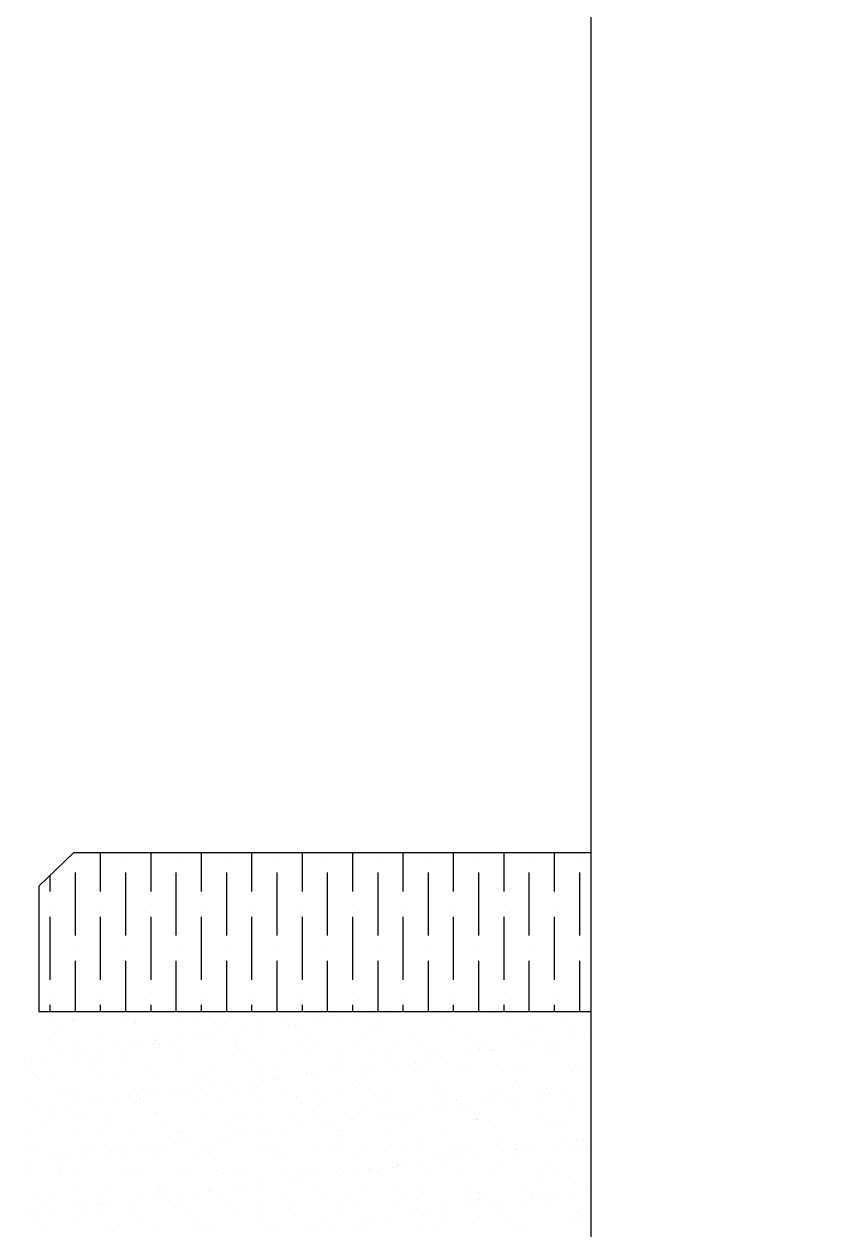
# Model space of a CAD drawing. Header units: centimetres. Extents: x -5119 to 2082, y -6603 to -947.
# Drawn here: x 139.5 to 221.3, y -3448.3 to -3327 of the extents above; entities that cross this region are included whole.
import ezdxf

# ---------------------------------------------------------------- set-up
doc = ezdxf.new("R2010")
doc.units = ezdxf.units.CM
doc.header["$LTSCALE"] = 100
doc.header["$MEASUREMENT"] = 0
for name, color, linetype in [('A807-Details-Railing and Cat ladder$0$A-FIN', 3, 'Continuous'), ('A807-Details-Railing and Cat ladder$0$A-HATCH-14', 14, 'Continuous'), ('A807-Details-Railing and Cat ladder$0$railiing', 7, 'Continuous')]:
    doc.layers.add(name, color=color, linetype=linetype)

msp = doc.modelspace()

# ---------------------------------------------------------------- linework, layer by layer
at = {"layer": 'A807-Details-Railing and Cat ladder$0$A-FIN', "color": 3}
msp.add_lwpolyline([(196.591, -3410.355), (144.513, -3410.355), (141.018, -3413.715), (141.018, -3426.336), (196.591, -3426.336)], dxfattribs=at)
at = {"layer": 'A807-Details-Railing and Cat ladder$0$A-HATCH-14', "linetype": 'Continuous'}
for p, q in [((144.71, -3411.078), (144.71, -3411.078)), ((147.247, -3414.249), (147.247, -3410.355)), ((149.784, -3411.078), (149.784, -3411.078)), ((152.321, -3414.249), (152.321, -3410.355)), ((154.858, -3411.078), (154.858, -3411.078)), ((157.395, -3414.249), (157.395, -3410.355)), ((159.932, -3411.078), (159.932, -3411.078)), ((162.469, -3414.249), (162.469, -3410.355)), ((165.006, -3411.078), (165.006, -3411.078)), ((167.543, -3414.249), (167.543, -3410.355)), ((170.08, -3411.078), (170.08, -3411.078)), ((172.617, -3414.249), (172.617, -3410.355)), ((175.154, -3411.078), (175.154, -3411.078)), ((177.691, -3414.249), (177.691, -3410.355)), ((180.228, -3411.078), (180.228, -3411.078)), ((182.765, -3414.249), (182.765, -3410.355)), ((185.302, -3411.078), (185.302, -3411.078)), ((187.839, -3414.249), (187.839, -3410.355)), ((190.376, -3411.078), (190.376, -3411.078)), ((192.913, -3414.249), (192.913, -3410.355)), ((195.45, -3411.078), (195.45, -3411.078)), ((144.71, -3418.689), (144.71, -3412.346)), ((149.784, -3418.689), (149.784, -3412.346)), ((154.858, -3418.689), (154.858, -3412.346)), ((159.932, -3418.689), (159.932, -3412.346)), ((165.006, -3418.689), (165.006, -3412.346)), ((170.08, -3418.689), (170.08, -3412.346)), ((175.154, -3418.689), (175.154, -3412.346)), ((180.228, -3418.689), (180.228, -3412.346)), ((185.302, -3418.689), (185.302, -3412.346)), ((190.376, -3418.689), (190.376, -3412.346)), ((195.45, -3418.689), (195.45, -3412.346)), ((142.173, -3414.249), (142.173, -3412.605)), ((142.173, -3415.517), (142.173, -3415.517)), ((147.247, -3415.517), (147.247, -3415.517)), ((152.321, -3415.517), (152.321, -3415.517)), ((157.395, -3415.517), (157.395, -3415.517)), ((162.469, -3415.517), (162.469, -3415.517)), ((167.543, -3415.517), (167.543, -3415.517)), ((172.617, -3415.517), (172.617, -3415.517)), ((177.691, -3415.517), (177.691, -3415.517)), ((182.765, -3415.517), (182.765, -3415.517)), ((187.839, -3415.517), (187.839, -3415.517)), ((192.913, -3415.517), (192.913, -3415.517)), ((142.173, -3423.128), (142.173, -3416.786)), ((147.247, -3423.128), (147.247, -3416.786)), ((152.321, -3423.128), (152.321, -3416.786)), ((157.395, -3423.128), (157.395, -3416.786)), ((162.469, -3423.128), (162.469, -3416.786)), ((167.543, -3423.128), (167.543, -3416.786)), ((172.617, -3423.128), (172.617, -3416.786)), ((177.691, -3423.128), (177.691, -3416.786)), ((182.765, -3423.128), (182.765, -3416.786)), ((187.839, -3423.128), (187.839, -3416.786)), ((192.913, -3423.128), (192.913, -3416.786)), ((144.71, -3419.957), (144.71, -3419.957)), ((149.784, -3419.957), (149.784, -3419.957)), ((154.858, -3419.957), (154.858, -3419.957)), ((159.932, -3419.957), (159.932, -3419.957)), ((165.006, -3419.957), (165.006, -3419.957)), ((170.08, -3419.957), (170.08, -3419.957)), ((175.154, -3419.957), (175.154, -3419.957)), ((180.228, -3419.957), (180.228, -3419.957)), ((185.302, -3419.957), (185.302, -3419.957)), ((190.376, -3419.957), (190.376, -3419.957)), ((195.45, -3419.957), (195.45, -3419.957)), ((144.71, -3426.336), (144.71, -3421.226)), ((149.784, -3426.336), (149.784, -3421.226)), ((154.858, -3426.336), (154.858, -3421.226)), ((159.932, -3426.336), (159.932, -3421.226)), ((165.006, -3426.336), (165.006, -3421.226)), ((170.08, -3426.336), (170.08, -3421.226)), ((175.154, -3426.336), (175.154, -3421.226)), ((180.228, -3426.336), (180.228, -3421.226)), ((185.302, -3426.336), (185.302, -3421.226)), ((190.376, -3426.336), (190.376, -3421.226)), ((195.45, -3426.336), (195.45, -3421.226)), ((142.173, -3424.397), (142.173, -3424.397)), ((147.247, -3424.397), (147.247, -3424.397)), ((152.321, -3424.397), (152.321, -3424.397)), ((157.395, -3424.397), (157.395, -3424.397)), ((162.469, -3424.397), (162.469, -3424.397)), ((167.543, -3424.397), (167.543, -3424.397)), ((172.617, -3424.397), (172.617, -3424.397)), ((177.691, -3424.397), (177.691, -3424.397)), ((182.765, -3424.397), (182.765, -3424.397)), ((187.839, -3424.397), (187.839, -3424.397)), ((192.913, -3424.397), (192.913, -3424.397)), ((142.173, -3426.336), (142.173, -3425.665)), ((147.247, -3426.336), (147.247, -3425.665)), ((152.321, -3426.336), (152.321, -3425.665)), ((157.395, -3426.336), (157.395, -3425.665)), ((162.469, -3426.336), (162.469, -3425.665)), ((167.543, -3426.336), (167.543, -3425.665)), ((172.617, -3426.336), (172.617, -3425.665)), ((177.691, -3426.336), (177.691, -3425.665)), ((182.765, -3426.336), (182.765, -3425.665)), ((187.839, -3426.336), (187.839, -3425.665)), ((192.913, -3426.336), (192.913, -3425.665))]:
    msp.add_line(p, q, dxfattribs=at)
at = {"layer": 'A807-Details-Railing and Cat ladder$0$A-HATCH-14', "color": 8, "linetype": 'Continuous'}
for p, q in [((155.155, -3426.938), (155.155, -3426.938)), ((160.384, -3426.871), (160.384, -3426.871)), ((165.494, -3426.896), (165.494, -3426.896)), ((170.889, -3426.701), (170.889, -3426.701)), ((171.54, -3427.013), (171.54, -3427.013)), ((172.579, -3426.876), (172.579, -3426.876)), ((174.203, -3426.662), (174.203, -3426.662)), ((176.118, -3426.635), (176.118, -3426.635)), ((181.228, -3426.659), (181.228, -3426.659)), ((181.249, -3426.349), (181.249, -3426.349)), ((186.623, -3426.465), (186.623, -3426.465)), ((191.852, -3426.398), (191.852, -3426.398)), ((142.666, -3427.275), (142.666, -3427.275)), ((143.034, -3427.612), (143.034, -3427.612)), ((144.464, -3427.266), (144.464, -3427.266)), ((144.649, -3427.108), (144.649, -3427.108)), ((149.759, -3427.132), (149.759, -3427.132)), ((150.685, -3427.255), (150.685, -3427.255)), ((150.777, -3427.451), (150.777, -3427.451)), ((156.905, -3427.244), (156.905, -3427.244)), ((158.771, -3427.52), (158.771, -3427.52)), ((159.139, -3427.857), (159.139, -3427.857)), ((163.126, -3427.233), (163.126, -3427.233)), ((163.449, -3428.078), (163.449, -3428.078)), ((166.162, -3427.72), (166.162, -3427.72)), ((166.882, -3427.697), (166.882, -3427.697)), ((167.202, -3427.584), (167.202, -3427.584)), ((168.826, -3427.37), (168.826, -3427.37)), ((169.347, -3427.221), (169.347, -3427.221)), ((174.875, -3427.765), (174.875, -3427.765)), ((175.244, -3428.103), (175.244, -3428.103)), ((175.568, -3427.21), (175.568, -3427.21)), ((181.789, -3427.199), (181.789, -3427.199)), ((182.987, -3427.942), (182.987, -3427.942)), ((188.01, -3427.187), (188.01, -3427.187)), ((190.98, -3428.011), (190.98, -3428.011)), ((194.231, -3427.176), (194.231, -3427.176)), ((141.955, -3429.175), (141.955, -3429.175)), ((144.772, -3429.205), (144.772, -3429.205)), ((147.35, -3428.981), (147.35, -3428.981)), ((152.579, -3428.914), (152.579, -3428.914)), ((152.766, -3429.273), (152.766, -3429.273)), ((155.408, -3429.136), (155.408, -3429.136)), ((156.448, -3428.999), (156.448, -3428.999)), ((157.689, -3428.939), (157.689, -3428.939)), ((158.072, -3428.786), (158.072, -3428.786)), ((160.785, -3428.428), (160.785, -3428.428)), ((160.877, -3429.45), (160.877, -3429.45)), ((161.825, -3428.291), (161.825, -3428.291)), ((163.085, -3428.744), (163.085, -3428.744)), ((168.314, -3428.677), (168.314, -3428.677)), ((173.424, -3428.702), (173.424, -3428.702)), ((178.819, -3428.508), (178.819, -3428.508)), ((184.048, -3428.441), (184.048, -3428.441)), ((189.158, -3428.465), (189.158, -3428.465)), ((191.348, -3428.348), (191.348, -3428.348)), ((194.554, -3428.271), (194.554, -3428.271)), ((194.89, -3429.111), (194.89, -3429.111)), ((195.93, -3428.974), (195.93, -3428.974)), ((142.202, -3429.8), (142.202, -3429.8)), ((143.044, -3430.337), (143.044, -3430.337)), ((144.654, -3430.552), (144.654, -3430.552)), ((145.694, -3430.415), (145.694, -3430.415)), ((147.318, -3430.201), (147.318, -3430.201)), ((148.423, -3429.789), (148.423, -3429.789)), ((149.265, -3430.325), (149.265, -3430.325)), ((150.031, -3429.844), (150.031, -3429.844)), ((151.071, -3429.707), (151.071, -3429.707)), ((152.695, -3429.493), (152.695, -3429.493)), ((153.134, -3429.611), (153.134, -3429.611)), ((154.644, -3429.777), (154.644, -3429.777)), ((155.486, -3430.314), (155.486, -3430.314)), ((160.865, -3429.766), (160.865, -3429.766)), ((161.707, -3430.303), (161.707, -3430.303)), ((167.086, -3429.755), (167.086, -3429.755)), ((167.928, -3430.291), (167.928, -3430.291)), ((168.87, -3429.519), (168.87, -3429.519)), ((169.239, -3429.856), (169.239, -3429.856)), ((171.015, -3430.55), (171.015, -3430.55)), ((173.306, -3429.744), (173.306, -3429.744)), ((174.149, -3430.28), (174.149, -3430.28)), ((176.244, -3430.484), (176.244, -3430.484)), ((176.982, -3429.695), (176.982, -3429.695)), ((179.527, -3429.732), (179.527, -3429.732)), ((180.37, -3430.269), (180.37, -3430.269)), ((181.354, -3430.508), (181.354, -3430.508)), ((184.136, -3430.526), (184.136, -3430.526)), ((184.975, -3429.764), (184.975, -3429.764)), ((185.175, -3430.389), (185.175, -3430.389)), ((185.343, -3430.101), (185.343, -3430.101)), ((185.748, -3429.721), (185.748, -3429.721)), ((186.591, -3430.258), (186.591, -3430.258)), ((186.749, -3430.314), (186.749, -3430.314)), ((186.799, -3430.176), (186.799, -3430.176)), ((189.513, -3429.818), (189.513, -3429.818)), ((190.553, -3429.682), (190.553, -3429.682)), ((191.969, -3429.71), (191.969, -3429.71)), ((191.978, -3430.247), (191.978, -3430.247)), ((192.177, -3429.468), (192.177, -3429.468)), ((192.811, -3430.246), (192.811, -3430.246)), ((193.086, -3429.94), (193.086, -3429.94)), ((139.546, -3431.024), (139.546, -3431.024)), ((140.316, -3431.123), (140.316, -3431.123)), ((141.94, -3430.909), (141.94, -3430.909)), ((144.775, -3430.957), (144.775, -3430.957)), ((146.761, -3431.027), (146.761, -3431.027)), ((147.129, -3431.364), (147.129, -3431.364)), ((149.885, -3430.981), (149.885, -3430.981)), ((154.872, -3431.203), (154.872, -3431.203)), ((155.28, -3430.787), (155.28, -3430.787)), ((160.509, -3430.72), (160.509, -3430.72)), ((162.865, -3431.272), (162.865, -3431.272)), ((163.233, -3431.609), (163.233, -3431.609)), ((165.619, -3430.745), (165.619, -3430.745)), ((170.976, -3431.448), (170.976, -3431.448)), ((174.421, -3431.805), (174.421, -3431.805)), ((176.045, -3431.592), (176.045, -3431.592)), ((178.758, -3431.234), (178.758, -3431.234)), ((178.97, -3431.517), (178.97, -3431.517)), ((179.338, -3431.855), (179.338, -3431.855)), ((179.798, -3431.097), (179.798, -3431.097)), ((181.422, -3430.884), (181.422, -3430.884)), ((187.081, -3431.694), (187.081, -3431.694)), ((195.074, -3431.762), (195.074, -3431.762)), ((139.856, -3432.28), (139.856, -3432.28)), ((140.756, -3432.78), (140.756, -3432.78)), ((142.081, -3433.024), (142.081, -3433.024)), ((146.077, -3432.269), (146.077, -3432.269)), ((147.476, -3432.83), (147.476, -3432.83)), ((148.867, -3432.956), (148.867, -3432.956)), ((152.298, -3432.257), (152.298, -3432.257)), ((152.705, -3432.763), (152.705, -3432.763)), ((156.86, -3433.025), (156.86, -3433.025)), ((157.815, -3432.788), (157.815, -3432.788)), ((158.519, -3432.246), (158.519, -3432.246)), ((163.211, -3432.593), (163.211, -3432.593)), ((164.74, -3432.235), (164.74, -3432.235)), ((165.291, -3433.007), (165.291, -3433.007)), ((168.004, -3432.65), (168.004, -3432.65)), ((168.44, -3432.527), (168.44, -3432.527)), ((169.044, -3432.513), (169.044, -3432.513)), ((170.668, -3432.299), (170.668, -3432.299)), ((170.96, -3432.223), (170.96, -3432.223)), ((173.381, -3431.942), (173.381, -3431.942)), ((173.55, -3432.551), (173.55, -3432.551)), ((177.181, -3432.212), (177.181, -3432.212)), ((178.945, -3432.357), (178.945, -3432.357)), ((183.402, -3432.201), (183.402, -3432.201)), ((184.174, -3432.29), (184.174, -3432.29)), ((189.284, -3432.314), (189.284, -3432.314)), ((189.623, -3432.19), (189.623, -3432.19)), ((194.679, -3432.12), (194.679, -3432.12)), ((195.443, -3432.1), (195.443, -3432.1)), ((195.844, -3432.178), (195.844, -3432.178)), ((141.124, -3433.117), (141.124, -3433.117)), ((157.228, -3433.362), (157.228, -3433.362)), ((157.25, -3434.066), (157.25, -3434.066)), ((158.29, -3433.929), (158.29, -3433.929)), ((159.914, -3433.715), (159.914, -3433.715)), ((162.627, -3433.358), (162.627, -3433.358)), ((163.667, -3433.221), (163.667, -3433.221)), ((164.971, -3433.202), (164.971, -3433.202)), ((172.965, -3433.27), (172.965, -3433.27)), ((173.333, -3433.608), (173.333, -3433.608)), ((181.076, -3433.447), (181.076, -3433.447)), ((186.875, -3434.163), (186.875, -3434.163)), ((189.069, -3433.516), (189.069, -3433.516)), ((189.438, -3433.853), (189.438, -3433.853)), ((192.104, -3434.096), (192.104, -3434.096)), ((139.672, -3434.873), (139.672, -3434.873)), ((142.862, -3434.71), (142.862, -3434.71)), ((143.815, -3434.802), (143.815, -3434.802)), ((144.658, -3435.339), (144.658, -3435.339)), ((144.901, -3434.806), (144.901, -3434.806)), ((146.496, -3435.482), (146.496, -3435.482)), ((147.535, -3435.345), (147.535, -3435.345)), ((149.159, -3435.131), (149.159, -3435.131)), ((150.011, -3434.83), (150.011, -3434.83)), ((150.036, -3434.791), (150.036, -3434.791)), ((150.855, -3434.778), (150.855, -3434.778)), ((150.879, -3435.328), (150.879, -3435.328)), ((151.223, -3435.116), (151.223, -3435.116)), ((151.873, -3434.774), (151.873, -3434.774)), ((152.913, -3434.637), (152.913, -3434.637)), ((154.537, -3434.423), (154.537, -3434.423)), ((155.406, -3434.636), (155.406, -3434.636)), ((156.257, -3434.78), (156.257, -3434.78)), ((157.099, -3435.316), (157.099, -3435.316)), ((158.966, -3434.955), (158.966, -3434.955)), ((160.635, -3434.569), (160.635, -3434.569)), ((162.478, -3434.768), (162.478, -3434.768)), ((163.32, -3435.305), (163.32, -3435.305)), ((165.745, -3434.594), (165.745, -3434.594)), ((166.96, -3435.024), (166.96, -3435.024)), ((167.328, -3435.361), (167.328, -3435.361)), ((168.699, -3434.757), (168.699, -3434.757)), ((169.541, -3435.294), (169.541, -3435.294)), ((171.141, -3434.399), (171.141, -3434.399)), ((174.92, -3434.746), (174.92, -3434.746)), ((175.071, -3435.2), (175.071, -3435.2)), ((175.762, -3435.282), (175.762, -3435.282)), ((176.37, -3434.333), (176.37, -3434.333)), ((181.141, -3434.734), (181.141, -3434.734)), ((181.48, -3434.357), (181.48, -3434.357)), ((181.983, -3435.271), (181.983, -3435.271)), ((183.064, -3435.269), (183.064, -3435.269)), ((185.977, -3435.456), (185.977, -3435.456)), ((187.017, -3435.319), (187.017, -3435.319)), ((187.361, -3434.723), (187.361, -3434.723)), ((188.204, -3435.26), (188.204, -3435.26)), ((188.641, -3435.105), (188.641, -3435.105)), ((191.175, -3435.446), (191.175, -3435.446)), ((191.355, -3434.748), (191.355, -3434.748)), ((192.394, -3434.611), (192.394, -3434.611)), ((193.582, -3434.712), (193.582, -3434.712)), ((194.018, -3434.397), (194.018, -3434.397)), ((194.425, -3435.249), (194.425, -3435.249)), ((141.118, -3436.19), (141.118, -3436.19)), ((142.158, -3436.053), (142.158, -3436.053)), ((143.782, -3435.839), (143.782, -3435.839)), ((144.85, -3436.532), (144.85, -3436.532)), ((147.602, -3436.679), (147.602, -3436.679)), ((152.831, -3436.612), (152.831, -3436.612)), ((152.961, -3436.708), (152.961, -3436.708)), ((157.941, -3436.637), (157.941, -3436.637)), ((163.336, -3436.442), (163.336, -3436.442)), ((168.565, -3436.376), (168.565, -3436.376)), ((173.675, -3436.4), (173.675, -3436.4)), ((176.263, -3436.735), (176.263, -3436.735)), ((177.887, -3436.521), (177.887, -3436.521)), ((179.071, -3436.206), (179.071, -3436.206)), ((180.6, -3436.164), (180.6, -3436.164)), ((181.64, -3436.027), (181.64, -3436.027)), ((183.264, -3435.813), (183.264, -3435.813)), ((183.432, -3435.606), (183.432, -3435.606)), ((184.3, -3436.139), (184.3, -3436.139)), ((189.41, -3436.164), (189.41, -3436.164)), ((194.805, -3435.969), (194.805, -3435.969)), ((141.469, -3437.282), (141.469, -3437.282)), ((142.207, -3436.873), (142.207, -3436.873)), ((145.218, -3436.869), (145.218, -3436.869)), ((147.69, -3437.271), (147.69, -3437.271)), ((153.911, -3437.26), (153.911, -3437.26)), ((160.132, -3437.248), (160.132, -3437.248)), ((160.954, -3436.777), (160.954, -3436.777)), ((161.323, -3437.114), (161.323, -3437.114)), ((166.353, -3437.237), (166.353, -3437.237)), ((167.133, -3437.937), (167.133, -3437.937)), ((169.066, -3436.954), (169.066, -3436.954)), ((169.846, -3437.58), (169.846, -3437.58)), ((170.886, -3437.443), (170.886, -3437.443)), ((172.51, -3437.229), (172.51, -3437.229)), ((172.574, -3437.226), (172.574, -3437.226)), ((175.223, -3436.872), (175.223, -3436.872)), ((177.059, -3437.022), (177.059, -3437.022)), ((177.427, -3437.36), (177.427, -3437.36)), ((178.795, -3437.214), (178.795, -3437.214)), ((185.016, -3437.203), (185.016, -3437.203)), ((185.17, -3437.199), (185.17, -3437.199)), ((191.236, -3437.192), (191.236, -3437.192)), ((192.23, -3437.945), (192.23, -3437.945)), ((193.164, -3437.267), (193.164, -3437.267)), ((193.532, -3437.605), (193.532, -3437.605)), ((139.798, -3438.722), (139.798, -3438.722)), ((145.027, -3438.655), (145.027, -3438.655)), ((146.956, -3438.462), (146.956, -3438.462)), ((150.137, -3438.679), (150.137, -3438.679)), ((154.949, -3438.53), (154.949, -3438.53)), ((155.318, -3438.868), (155.318, -3438.868)), ((155.532, -3438.485), (155.532, -3438.485)), ((159.092, -3438.996), (159.092, -3438.996)), ((160.131, -3438.859), (160.131, -3438.859)), ((160.761, -3438.418), (160.761, -3438.418)), ((161.755, -3438.645), (161.755, -3438.645)), ((163.061, -3438.707), (163.061, -3438.707)), ((164.469, -3438.288), (164.469, -3438.288)), ((165.509, -3438.151), (165.509, -3438.151)), ((165.871, -3438.443), (165.871, -3438.443)), ((171.054, -3438.775), (171.054, -3438.775)), ((171.267, -3438.249), (171.267, -3438.249)), ((171.422, -3439.113), (171.422, -3439.113)), ((176.495, -3438.182), (176.495, -3438.182)), ((179.165, -3438.952), (179.165, -3438.952)), ((181.606, -3438.206), (181.606, -3438.206)), ((187.001, -3438.012), (187.001, -3438.012)), ((187.159, -3439.021), (187.159, -3439.021)), ((140.05, -3440.353), (140.05, -3440.353)), ((140.951, -3440.215), (140.951, -3440.215)), ((145.429, -3439.805), (145.429, -3439.805)), ((146.271, -3440.341), (146.271, -3440.341)), ((148.944, -3440.283), (148.944, -3440.283)), ((149.377, -3440.275), (149.377, -3440.275)), ((151.001, -3440.061), (151.001, -3440.061)), ((151.65, -3439.793), (151.65, -3439.793)), ((152.492, -3440.33), (152.492, -3440.33)), ((153.715, -3439.704), (153.715, -3439.704)), ((154.754, -3439.567), (154.754, -3439.567)), ((156.378, -3439.353), (156.378, -3439.353)), ((157.87, -3439.782), (157.87, -3439.782)), ((158.713, -3440.319), (158.713, -3440.319)), ((163.462, -3440.291), (163.462, -3440.291)), ((164.091, -3439.771), (164.091, -3439.771)), ((164.934, -3440.307), (164.934, -3440.307)), ((168.691, -3440.225), (168.691, -3440.225)), ((170.312, -3439.759), (170.312, -3439.759)), ((171.155, -3440.296), (171.155, -3440.296)), ((173.801, -3440.249), (173.801, -3440.249)), ((176.533, -3439.748), (176.533, -3439.748)), ((177.375, -3440.285), (177.375, -3440.285)), ((179.197, -3440.055), (179.197, -3440.055)), ((182.754, -3439.737), (182.754, -3439.737)), ((183.596, -3440.273), (183.596, -3440.273)), ((184.426, -3439.988), (184.426, -3439.988)), ((187.527, -3439.358), (187.527, -3439.358)), ((188.859, -3440.249), (188.859, -3440.249)), ((188.975, -3439.725), (188.975, -3439.725)), ((189.536, -3440.013), (189.536, -3440.013)), ((189.817, -3440.262), (189.817, -3440.262)), ((190.483, -3440.035), (190.483, -3440.035)), ((193.196, -3439.678), (193.196, -3439.678)), ((194.236, -3439.541), (194.236, -3439.541)), ((194.931, -3439.818), (194.931, -3439.818)), ((195.196, -3439.714), (195.196, -3439.714)), ((195.27, -3439.197), (195.27, -3439.197)), ((195.86, -3439.327), (195.86, -3439.327)), ((196.038, -3440.251), (196.038, -3440.251)), ((140.247, -3441.477), (140.247, -3441.477)), ((142.332, -3440.722), (142.332, -3440.722)), ((142.96, -3441.119), (142.96, -3441.119)), ((144, -3440.982), (144, -3440.982)), ((145.624, -3440.769), (145.624, -3440.769)), ((147.728, -3440.528), (147.728, -3440.528)), ((148.337, -3440.411), (148.337, -3440.411)), ((149.312, -3440.621), (149.312, -3440.621)), ((152.957, -3440.461), (152.957, -3440.461)), ((157.055, -3440.46), (157.055, -3440.46)), ((158.067, -3440.486), (158.067, -3440.486)), ((165.049, -3440.529), (165.049, -3440.529)), ((165.417, -3440.866), (165.417, -3440.866)), ((173.16, -3440.705), (173.16, -3440.705)), ((179.729, -3441.451), (179.729, -3441.451)), ((181.153, -3440.774), (181.153, -3440.774)), ((181.522, -3441.111), (181.522, -3441.111)), ((182.442, -3441.094), (182.442, -3441.094)), ((183.482, -3440.957), (183.482, -3440.957)), ((185.106, -3440.743), (185.106, -3440.743)), ((187.819, -3440.386), (187.819, -3440.386)), ((189.265, -3440.951), (189.265, -3440.951)), ((139.924, -3442.571), (139.924, -3442.571)), ((142.939, -3442.037), (142.939, -3442.037)), ((143.083, -3442.284), (143.083, -3442.284)), ((143.307, -3442.374), (143.307, -3442.374)), ((145.152, -3442.504), (145.152, -3442.504)), ((149.304, -3442.273), (149.304, -3442.273)), ((150.263, -3442.529), (150.263, -3442.529)), ((151.05, -3442.213), (151.05, -3442.213)), ((155.525, -3442.262), (155.525, -3442.262)), ((155.658, -3442.334), (155.658, -3442.334)), ((159.044, -3442.282), (159.044, -3442.282)), ((159.412, -3442.619), (159.412, -3442.619)), ((160.887, -3442.267), (160.887, -3442.267)), ((161.745, -3442.251), (161.745, -3442.251)), ((165.997, -3442.292), (165.997, -3442.292)), ((167.155, -3442.459), (167.155, -3442.459)), ((167.966, -3442.239), (167.966, -3442.239)), ((171.392, -3442.098), (171.392, -3442.098)), ((171.688, -3442.509), (171.688, -3442.509)), ((172.728, -3442.373), (172.728, -3442.373)), ((174.187, -3442.228), (174.187, -3442.228)), ((174.352, -3442.159), (174.352, -3442.159)), ((175.148, -3442.527), (175.148, -3442.527)), ((176.621, -3442.031), (176.621, -3442.031)), ((177.065, -3441.802), (177.065, -3441.802)), ((178.105, -3441.665), (178.105, -3441.665)), ((180.408, -3442.217), (180.408, -3442.217)), ((181.731, -3442.055), (181.731, -3442.055)), ((183.26, -3442.704), (183.26, -3442.704)), ((186.629, -3442.205), (186.629, -3442.205)), ((187.127, -3441.861), (187.127, -3441.861)), ((191.253, -3442.773), (191.253, -3442.773)), ((192.356, -3441.794), (192.356, -3441.794)), ((192.85, -3442.194), (192.85, -3442.194)), ((145.045, -3443.967), (145.045, -3443.967)), ((160.933, -3443.925), (160.933, -3443.925)), ((161.973, -3443.788), (161.973, -3443.788)), ((163.597, -3443.575), (163.597, -3443.575)), ((166.311, -3443.217), (166.311, -3443.217)), ((167.35, -3443.08), (167.35, -3443.08)), ((168.974, -3442.867), (168.974, -3442.867)), ((175.517, -3442.865), (175.517, -3442.865)), ((179.322, -3443.904), (179.322, -3443.904)), ((184.551, -3443.837), (184.551, -3443.837)), ((189.662, -3443.862), (189.662, -3443.862)), ((191.621, -3443.11), (191.621, -3443.11)), ((195.057, -3443.667), (195.057, -3443.667)), ((140.821, -3444.818), (140.821, -3444.818)), ((142.458, -3444.571), (142.458, -3444.571)), ((147.042, -3444.807), (147.042, -3444.807)), ((147.854, -3444.377), (147.854, -3444.377)), ((151.219, -3445.204), (151.219, -3445.204)), ((152.843, -3444.99), (152.843, -3444.99)), ((153.039, -3444.035), (153.039, -3444.035)), ((153.083, -3444.31), (153.083, -3444.31)), ((153.263, -3444.795), (153.263, -3444.795)), ((153.407, -3444.373), (153.407, -3444.373)), ((155.556, -3444.633), (155.556, -3444.633)), ((156.596, -3444.496), (156.596, -3444.496)), ((158.193, -3444.335), (158.193, -3444.335)), ((158.22, -3444.283), (158.22, -3444.283)), ((159.484, -3444.784), (159.484, -3444.784)), ((161.15, -3444.212), (161.15, -3444.212)), ((163.588, -3444.14), (163.588, -3444.14)), ((165.705, -3444.773), (165.705, -3444.773)), ((168.817, -3444.074), (168.817, -3444.074)), ((169.143, -3444.281), (169.143, -3444.281)), ((169.511, -3444.618), (169.511, -3444.618)), ((171.926, -3444.762), (171.926, -3444.762)), ((173.927, -3444.098), (173.927, -3444.098)), ((177.254, -3444.457), (177.254, -3444.457)), ((178.146, -3444.75), (178.146, -3444.75)), ((184.367, -3444.739), (184.367, -3444.739)), ((185.248, -3444.526), (185.248, -3444.526)), ((185.616, -3444.863), (185.616, -3444.863)), ((190.588, -3444.728), (190.588, -3444.728)), ((190.701, -3445.178), (190.701, -3445.178)), ((192.325, -3444.965), (192.325, -3444.965)), ((193.359, -3444.702), (193.359, -3444.702)), ((195.038, -3444.607), (195.038, -3444.607)), ((196.078, -3444.471), (196.078, -3444.471)), ((140.049, -3446.42), (140.049, -3446.42)), ((141.663, -3445.355), (141.663, -3445.355)), ((142.089, -3446.406), (142.089, -3446.406)), ((144.802, -3446.049), (144.802, -3446.049)), ((145.278, -3446.353), (145.278, -3446.353)), ((145.842, -3445.912), (145.842, -3445.912)), ((147.034, -3445.789), (147.034, -3445.789)), ((147.402, -3446.126), (147.402, -3446.126)), ((147.466, -3445.698), (147.466, -3445.698)), ((147.884, -3445.343), (147.884, -3445.343)), ((150.179, -3445.341), (150.179, -3445.341)), ((150.388, -3446.378), (150.388, -3446.378)), ((154.105, -3445.332), (154.105, -3445.332)), ((155.145, -3445.965), (155.145, -3445.965)), ((155.784, -3446.183), (155.784, -3446.183)), ((160.326, -3445.321), (160.326, -3445.321)), ((161.013, -3446.117), (161.013, -3446.117)), ((163.138, -3446.034), (163.138, -3446.034)), ((163.506, -3446.371), (163.506, -3446.371)), ((166.123, -3446.141), (166.123, -3446.141)), ((166.547, -3445.31), (166.547, -3445.31)), ((171.249, -3446.21), (171.249, -3446.21)), ((171.518, -3445.947), (171.518, -3445.947)), ((172.768, -3445.298), (172.768, -3445.298)), ((176.747, -3445.88), (176.747, -3445.88)), ((178.989, -3445.287), (178.989, -3445.287)), ((179.243, -3446.279), (179.243, -3446.279)), ((181.571, -3446.381), (181.571, -3446.381)), ((181.857, -3445.904), (181.857, -3445.904)), ((184.284, -3446.023), (184.284, -3446.023)), ((185.21, -3445.276), (185.21, -3445.276)), ((185.324, -3445.886), (185.324, -3445.886)), ((186.948, -3445.673), (186.948, -3445.673)), ((187.253, -3445.71), (187.253, -3445.71)), ((189.661, -3445.315), (189.661, -3445.315)), ((191.431, -3445.264), (191.431, -3445.264)), ((192.482, -3445.643), (192.482, -3445.643)), ((140.465, -3446.62), (140.465, -3446.62)), ((141.028, -3447.542), (141.028, -3447.542)), ((144.696, -3447.287), (144.696, -3447.287)), ((150.917, -3447.275), (150.917, -3447.275)), ((157.138, -3447.264), (157.138, -3447.264)), ((163.359, -3447.253), (163.359, -3447.253)), ((169.58, -3447.242), (169.58, -3447.242)), ((173.53, -3447.439), (173.53, -3447.439)), ((174.569, -3447.302), (174.569, -3447.302)), ((175.801, -3447.23), (175.801, -3447.23)), ((176.193, -3447.088), (176.193, -3447.088)), ((178.907, -3446.731), (178.907, -3446.731)), ((179.611, -3446.616), (179.611, -3446.616)), ((179.946, -3446.594), (179.946, -3446.594)), ((182.021, -3447.219), (182.021, -3447.219)), ((187.354, -3446.456), (187.354, -3446.456)), ((188.242, -3447.208), (188.242, -3447.208)), ((194.463, -3447.196), (194.463, -3447.196)), ((195.183, -3447.516), (195.183, -3447.516)), ((195.347, -3446.524), (195.347, -3446.524)), ((195.716, -3446.862), (195.716, -3446.862)), ((141.397, -3447.879), (141.397, -3447.879)), ((147.979, -3448.226), (147.979, -3448.226)), ((149.14, -3447.718), (149.14, -3447.718)), ((153.208, -3448.159), (153.208, -3448.159)), ((157.133, -3447.787), (157.133, -3447.787)), ((157.501, -3448.124), (157.501, -3448.124)), ((158.319, -3448.184), (158.319, -3448.184)), ((163.714, -3447.989), (163.714, -3447.989)), ((165.244, -3447.964), (165.244, -3447.964)), ((168.152, -3448.147), (168.152, -3448.147)), ((168.943, -3447.923), (168.943, -3447.923)), ((169.192, -3448.01), (169.192, -3448.01)), ((170.816, -3447.796), (170.816, -3447.796)), ((173.238, -3448.032), (173.238, -3448.032)), ((174.053, -3447.947), (174.053, -3447.947)), ((179.448, -3447.753), (179.448, -3447.753)), ((181.349, -3448.209), (181.349, -3448.209)), ((184.677, -3447.686), (184.677, -3447.686)), ((189.342, -3448.278), (189.342, -3448.278)), ((189.787, -3447.711), (189.787, -3447.711))]:
    msp.add_line(p, q, dxfattribs=at)
at = {"layer": 'A807-Details-Railing and Cat ladder$0$railiing', "color": 8}
msp.add_lwpolyline([(196.591, -3567.186), (196.591, -2907.187), (171.984, -2901.96), (221.325, -2901.96), (196.591, -2894.504), (196.591, -2377.259)], dxfattribs=at)

doc.saveas('drawing.dxf')
